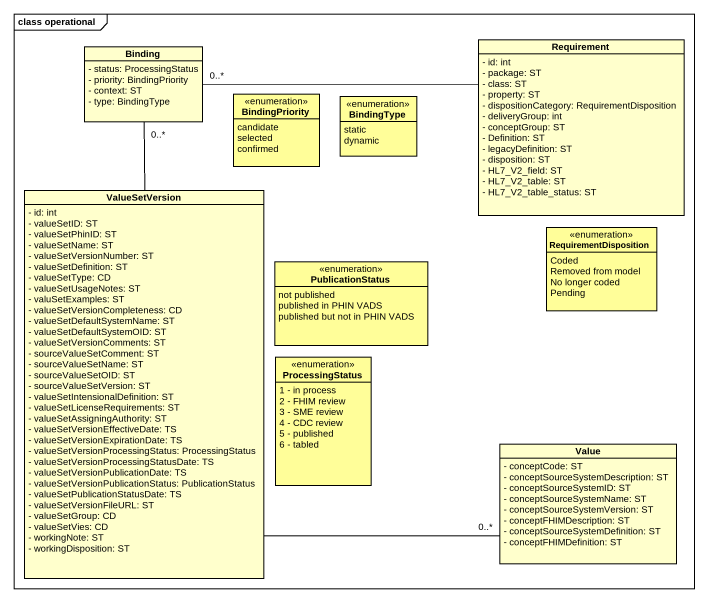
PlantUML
@startuml
mainframe class operational
hide circle
hide empty members
skinparam classAttributeIconSize 0
class Binding {
  - status: ProcessingStatus
  - priority: BindingPriority
  - context: ST
  - type: BindingType
}
class Requirement {
  - id: int
  - package: ST
  - class: ST
  - property: ST
  - dispositionCategory: RequirementDisposition
  - deliveryGroup: int
  - conceptGroup: ST
  - Definition: ST
  - legacyDefinition: ST
  - disposition: ST
  - HL7_V2_field: ST
  - HL7_V2_table: ST
  - HL7_V2_table_status: ST
}
enum BindingPriority #FFFE99 {
  candidate
  selected
  confirmed
}
enum BindingType #FFFE99 {
  static
  dynamic
}
class ValueSetVersion {
  - id: int
  - valueSetID: ST
  - valueSetPhinID: ST
  - valueSetName: ST
  - valueSetVersionNumber: ST
  - valueSetDefinition: ST
  - valueSetType: CD
  - valueSetUsageNotes: ST
  - valuSetExamples: ST
  - valueSetVersionCompleteness: CD
  - valueSetDefaultSystemName: ST
  - valueSetDefaultSystemOID: ST
  - valueSetVersionComments: ST
  - sourceValueSetComment: ST
  - sourceValueSetName: ST
  - sourceValueSetOID: ST
  - sourceValueSetVersion: ST
  - valueSetIntensionalDefinition: ST
  - valueSetLicenseRequirements: ST
  - valueSetAssigningAuthority: ST
  - valueSetVersionEffectiveDate: TS
  - valueSetVersionExpirationDate: TS
  - valueSetVersionProcessingStatus: ProcessingStatus
  - valueSetVersionProcessingStatusDate: TS
  - valueSetVersionPublicationDate: TS
  - valueSetVersionPublicationStatus: PublicationStatus
  - valueSetPublicationStatusDate: TS
  - valueSetVersionFileURL: ST
  - valueSetGroup: CD
  - valueSetVies: CD
  - workingNote: ST
  - workingDisposition: ST
}
enum RequirementDisposition #FFFE99 {
  Coded
  Removed from model
  No longer coded
  Pending
}
enum PublicationStatus #FFFE99 {
  not published
  published in PHIN VADS
  published but not in PHIN VADS
}
enum ProcessingStatus #FFFE99 {
  1 - in process
  2 - FHIM review
  3 - SME review
  4 - CDC review
  5 - published
  6 - tabled
}
class Value {
  - conceptCode: ST
  - conceptSourceSystemDescription: ST
  - conceptSourceSystemID: ST
  - conceptSourceSystemName: ST
  - conceptSourceSystemVersion: ST
  - conceptFHIMDescription: ST
  - conceptSourceSystemDefinition: ST
  - conceptFHIMDefinition: ST
}
Requirement -left- "0..*" Binding
ValueSetVersion -up- "0..*" Binding
Value "0..*" -left- ValueSetVersion
@enduml
